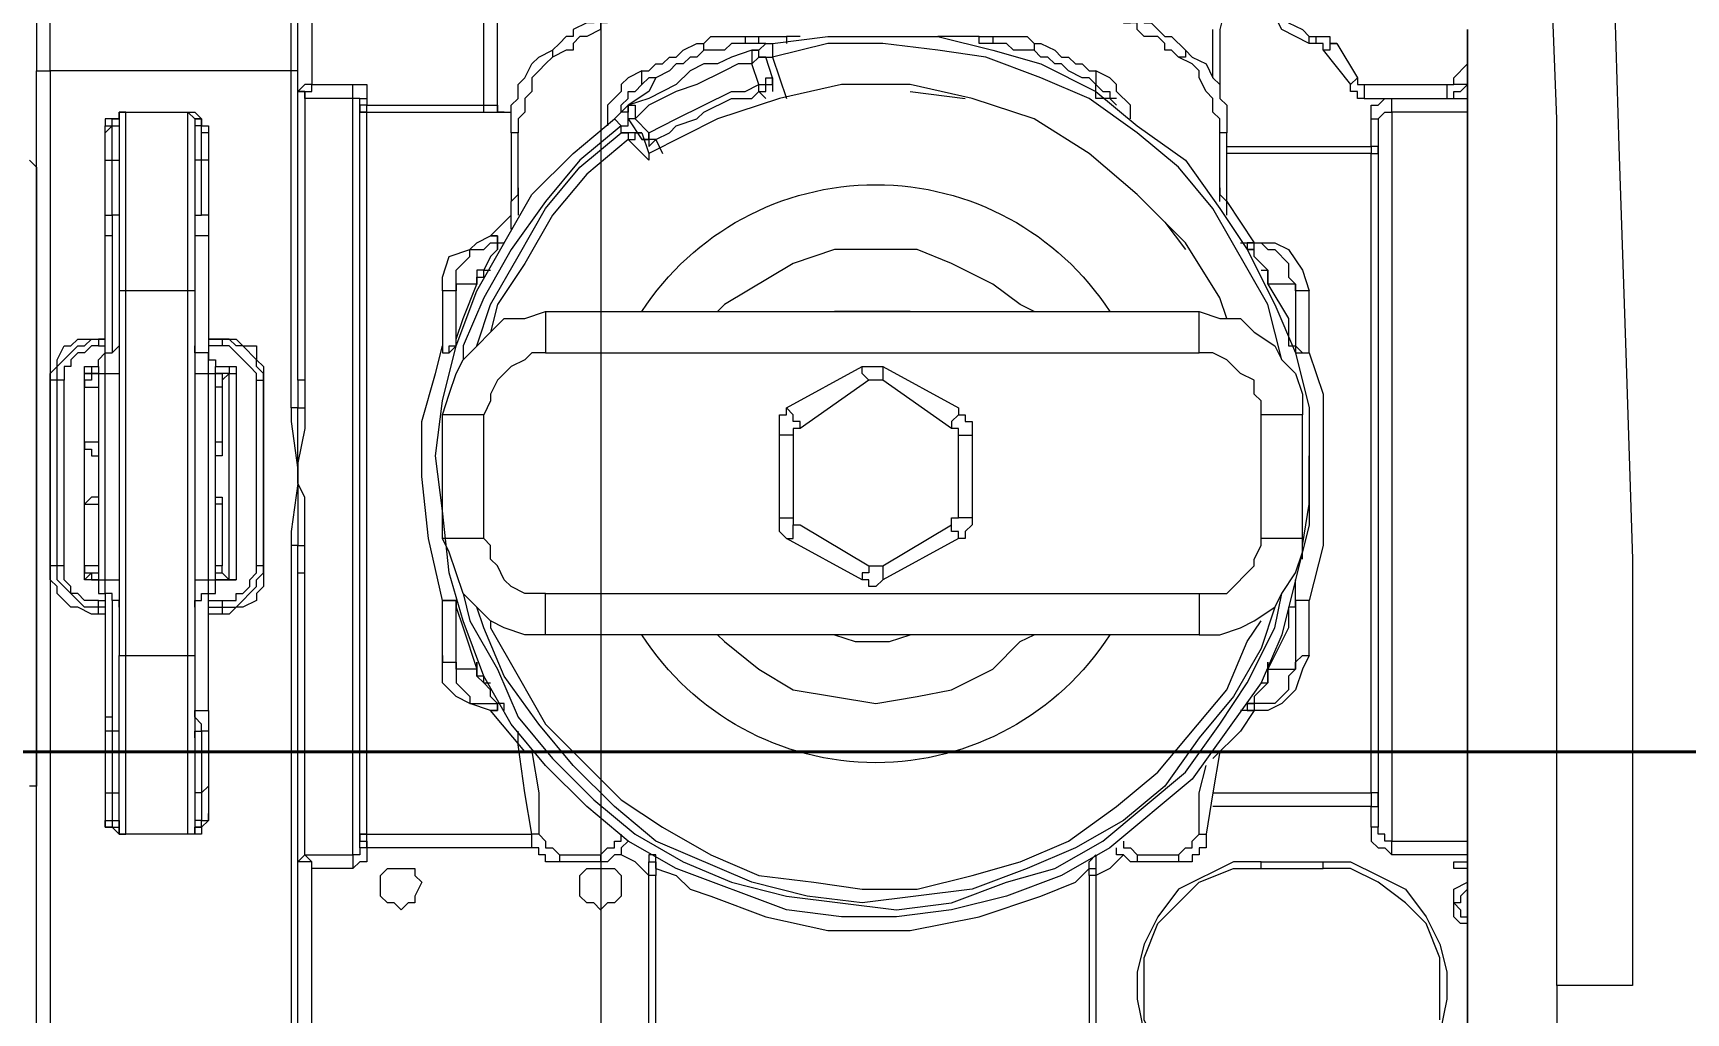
# Model space of a CAD drawing. Header units: millimetres. Extents: x -774950 to -670403, y -1165325 to -1109738.
# Drawn here: x -689636.3 to -689554.2, y -1158217.3 to -1158168.6 of the extents above; entities that cross this region are included whole.
import ezdxf

# ---------------------------------------------------------------- set-up
doc = ezdxf.new("R2010")
doc.units = ezdxf.units.MM
doc.header["$LTSCALE"] = 3000
doc.header["$MEASUREMENT"] = 0
doc.header["$PDMODE"] = 35
doc.header["$PDSIZE"] = -100
doc.layers.get('0').update_dxf_attribs({"linetype": 'CONTINUOUS'})
doc.layers.get('DEFPOINTS').update_dxf_attribs({"linetype": 'CONTINUOUS'})
for name, color, linetype, lineweight in [('01 - KITCHEN EQUIPMENTS', 255, 'CONTINUOUS', 0), ('A-WALL', 26, 'CONTINUOUS', 25), ('KIT.EQUIP', 7, 'CONTINUOUS', 0)]:
    doc.layers.add(name, color=color, linetype=linetype, lineweight=lineweight)
doc.layers.add('TOA-WALL-DADO TILE', color=136, linetype='CONTINUOUS')
doc.styles.get("Standard").update_dxf_attribs({"font": 'simplex.shx', "width": 0.75})
doc.dimstyles.new('DIM @ 150', dxfattribs={"dimtxt": 250, "dimasz": 100, "dimexe": 1, "dimexo": 0, "dimgap": 0.5, "dimtad": 0, "dimdec": 0, "dimzin": 0, "dimdsep": 46, "dimtxsty": 'Standard', "dimblk": 'ARCHTICK', "dimcen": -2, "dimclrd": 8, "dimclre": 8, "dimclrt": 256, "dimadec": 0, "dimazin": 0, "dimtfac": 1, "dimtdec": 0, "dimtofl": 0, "dimtmove": 0, "dimatfit": 3, "dimldrblk": 'OPEN90', "dimfxl": 0, "dimtolj": 1, "dimtzin": 0, "dimlwd": -1, "dimlwe": -1, "dimarcsym": 0})

# ---------------------------------------------------------------- blocks, each defined once
blk = doc.blocks.new('vw layout final block')
at = {"layer": 'A-WALL'}
blk.add_arc((-585636.233, -796985.608), 273600, 256.4814181, 278.37287951, dxfattribs=at)
blk = doc.blocks.new('A$Ca62c1600')
at = {"layer": 'KIT.EQUIP'}
blk.add_lwpolyline([(148.166, 81.038), (148.166, 391.038, 0.414214), (123.166, 416.038), (-56.834, 416.038, 0.414214), (-81.834, 391.038), (-81.834, 81.038, 0.414214), (-56.834, 56.038), (123.166, 56.038, 0.414214)], format="xyb", close=True, dxfattribs=at)
for points in [[(80.949, 106.224), (69.336, 106.566), (59.089, 106.907), (48.843, 107.249), (27.666, 107.249), (27.666, 106.566), (27.666, 105.883), (27.666, 103.492), (-7.514, 103.492)], [(27.666, 103.492), (40.645, 103.492), (53.624, 103.492), (70.702, 103.492), (79.241, 103.15), (79.583, 103.492), (80.266, 104.175), (80.266, 104.516), (80.607, 104.858), (80.607, 105.541), (80.949, 106.224)], [(-21.177, 98.71), (-20.152, 99.052), (-19.81, 99.052), (75.143, 99.052), (-19.81, 99.052), (-20.152, 99.052), (-20.835, 99.052), (-21.177, 98.71), (-23.226, 98.368), (-25.275, 98.027), (-28.691, 95.978), (-30.399, 94.27), (-32.106, 92.22), (-33.131, 89.829), (-33.814, 87.097), (-34.156, 86.072)], [(30.74, 99.052), (30.74, 98.71), (31.082, 98.368), (31.765, 98.368), (31.423, 98.71), (31.082, 98.71), (31.082, 99.052)], [(32.448, 99.052), (32.106, 98.71), (31.765, 98.71), (31.765, 98.368), (32.106, 98.368), (32.448, 98.368), (32.789, 99.052)], [(33.473, 99.052), (33.473, 98.368), (33.814, 98.368), (33.814, 99.052)], [(34.156, 99.052), (34.156, 95.294), (34.497, 95.294), (34.839, 95.294), (34.839, 99.052)], [(71.044, 99.052), (71.044, 95.294), (71.385, 95.294), (71.727, 95.294), (71.727, 99.052)], [(72.41, 93.928), (72.41, 98.027), (72.068, 98.027), (71.727, 98.027), (71.727, 98.368), (72.068, 98.368), (72.068, 98.71), (72.41, 99.052), (72.41, 98.368), (72.752, 98.368), (73.435, 99.052)], [(72.41, 99.052), (72.41, 99.052)], [(21.518, 88.805), (21.86, 87.439), (22.543, 85.731), (24.592, 83.681), (25.958, 82.998), (29.032, 82.998), (30.74, 83.681), (32.789, 85.731), (33.473, 87.439), (33.473, 88.805), (33.473, 91.879), (33.814, 91.879), (33.814, 93.245), (33.131, 94.611), (32.448, 95.977), (31.082, 97.002), (29.715, 97.685), (28.349, 98.027), (26.983, 98.027), (25.275, 97.685), (23.909, 97.002), (22.884, 95.977), (21.518, 93.245), (21.518, 91.879)], [(33.814, 88.805), (33.814, 87.439), (32.448, 84.706), (31.082, 83.681), (29.715, 82.998), (28.349, 82.657), (26.983, 82.657), (25.275, 82.998)], [(25.958, 97.685), (29.032, 97.685), (30.74, 97.002), (31.765, 95.977), (32.789, 94.611), (33.473, 93.245), (33.473, 91.879)], [(71.727, 93.928), (71.727, 93.587), (72.068, 93.587), (72.068, 93.245), (72.41, 93.245), (72.752, 93.587), (72.41, 93.587), (72.41, 93.928), (72.068, 93.928), (71.727, 93.928), (71.727, 98.027)], [(72.41, 98.027), (72.41, 98.368), (72.752, 98.368)], [(82.315, 97.002), (82.315, 94.27), (82.315, 92.903), (81.974, 91.537), (81.291, 90.171), (79.241, 88.122), (77.875, 87.439), (75.143, 86.755), (71.727, 86.755)], [(35.522, 94.27), (35.18, 94.27), (34.839, 94.27), (34.497, 94.611), (34.497, 94.953), (34.156, 95.294)], [(70.702, 94.611), (71.044, 94.953), (71.044, 95.294), (70.702, 95.294), (70.019, 95.294), (34.839, 95.294), (34.839, 94.953), (35.18, 94.953), (35.18, 94.611), (35.522, 94.611)], [(70.702, 94.27), (71.044, 94.27), (71.385, 94.27), (71.385, 94.611), (71.727, 94.953), (71.727, 95.294)], [(69.336, 87.097), (69.336, 94.27), (70.702, 94.27), (70.702, 94.611), (36.547, 94.611), (35.863, 94.611), (35.522, 94.611), (35.522, 94.27), (36.547, 94.27), (36.547, 86.414)], [(37.23, 86.414), (37.23, 94.27), (36.888, 94.27), (36.547, 94.27), (36.547, 94.611), (36.888, 94.611), (37.23, 94.611), (37.23, 94.27), (37.571, 94.27), (38.254, 94.27), (68.994, 94.27), (68.994, 87.097)], [(74.459, 92.562), (72.752, 93.587)], [(74.118, 91.879), (74.459, 91.879), (74.459, 91.537), (74.801, 91.537), (74.801, 91.879), (74.801, 92.22), (74.459, 92.22), (74.459, 92.562), (74.459, 92.22), (74.118, 92.22), (74.118, 91.879), (72.41, 93.245)], [(69.678, 58.748), (70.019, 59.431), (70.361, 59.772), (70.702, 60.797), (71.044, 61.139), (71.727, 62.505), (71.727, 63.53), (72.068, 63.871), (72.41, 63.871), (72.41, 64.213), (72.752, 64.213), (72.752, 64.554), (73.776, 64.213), (73.776, 63.871), (74.118, 63.871), (74.118, 63.53), (74.118, 63.871), (74.459, 64.213), (74.459, 64.554), (74.801, 67.287), (74.801, 70.019), (74.801, 72.752), (74.118, 75.484), (73.435, 77.875), (72.068, 80.607), (70.361, 82.657), (68.653, 85.048), (66.262, 86.755), (64.213, 88.122), (61.48, 89.488), (59.089, 90.513), (56.357, 91.196), (50.55, 91.196), (45.085, 89.829), (42.695, 88.805), (37.913, 85.389), (34.497, 81.291), (33.131, 78.9), (32.106, 76.167), (31.423, 73.435), (31.082, 70.702), (31.082, 67.97), (31.423, 65.237), (33.473, 59.772), (34.839, 57.382), (36.547, 55.332), (38.596, 53.283), (40.645, 51.575), (43.036, 50.209), (45.769, 49.184), (48.159, 48.501), (51.234, 48.16), (53.966, 47.818), (56.698, 48.16), (59.431, 48.843), (62.163, 49.867), (66.945, 52.6), (68.994, 54.649), (70.702, 56.698)], [(33.473, 88.805), (33.814, 88.805), (33.814, 91.879)], [(44.061, 91.196), (43.378, 90.854), (42.353, 90.513), (41.67, 89.829), (41.328, 89.146), (41.328, 88.463)], [(64.554, 87.78), (64.554, 88.122), (64.554, 88.463), (64.554, 88.805), (64.213, 89.146), (64.213, 89.488), (63.53, 90.171), (62.846, 90.171), (62.505, 90.513), (59.431, 90.513), (59.089, 90.513), (59.089, 90.854), (59.089, 91.196), (57.04, 91.879), (53.966, 91.879), (49.526, 91.879), (46.793, 91.196), (46.793, 90.854), (46.793, 90.513), (46.452, 90.513), (46.793, 90.513), (47.818, 90.513)], [(48.843, 90.854), (49.526, 90.854), (51.575, 91.196), (53.966, 91.196)], [(65.92, 87.097), (66.604, 87.097), (64.554, 88.463), (64.554, 88.122), (64.554, 88.463), (64.554, 88.805), (64.554, 89.488), (64.213, 90.171), (63.188, 90.854), (62.163, 91.196)], [(74.459, 91.537), (74.459, 91.196), (74.801, 91.196), (74.801, 91.537)], [(74.459, 91.196), (74.801, 90.513), (75.143, 89.829), (76.509, 89.146), (77.875, 89.829), (78.558, 91.196), (78.217, 91.196), (77.875, 91.196), (77.875, 90.854), (77.533, 90.171), (77.192, 89.83), (75.826, 89.83), (75.484, 90.171), (75.143, 90.854), (74.801, 91.196)], [(46.452, 90.513), (46.452, 90.171), (45.427, 90.171), (43.378, 89.146), (43.719, 89.146), (43.378, 89.146), (43.036, 89.146), (42.695, 89.146), (43.378, 89.146), (43.378, 90.171), (43.378, 90.513), (43.036, 90.171), (42.695, 90.171), (42.353, 90.171), (41.67, 89.488), (41.67, 88.463), (41.328, 88.463), (41.328, 88.122), (41.328, 88.463), (40.304, 87.78), (38.937, 86.414)], [(45.085, 85.731), (45.085, 86.755), (45.427, 87.78), (45.769, 88.463), (46.452, 89.488), (47.135, 89.83), (48.16, 90.513), (49.184, 90.854), (49.867, 90.854), (56.015, 90.854), (56.015, 90.513), (56.015, 88.805), (56.698, 88.805), (57.04, 88.463), (57.723, 88.463), (58.065, 87.78), (58.748, 87.097), (59.089, 86.414), (59.089, 85.731)], [(49.867, 90.854), (49.867, 90.513), (49.867, 88.805), (56.015, 88.805)], [(59.089, 53.283), (59.089, 85.731), (60.797, 85.731), (61.139, 85.731), (60.797, 86.756), (60.797, 87.78), (60.114, 88.463), (59.431, 89.488), (58.748, 89.83), (58.065, 90.513), (57.04, 90.854), (56.015, 90.854)], [(47.135, 49.184), (45.769, 49.526), (43.378, 50.892), (40.987, 51.917), (38.937, 53.624), (36.888, 55.674), (35.18, 57.723), (33.814, 60.114), (32.789, 62.505), (32.106, 65.237), (31.423, 70.702), (31.765, 73.435), (32.789, 76.167), (33.473, 78.558), (34.839, 80.949), (38.254, 85.048), (40.645, 86.755), (42.695, 88.122), (45.427, 89.488), (47.135, 89.829)], [(46.452, 89.488), (44.402, 88.805), (42.011, 87.439), (39.962, 85.731), (37.571, 84.023), (35.863, 81.974), (34.497, 79.583), (33.473, 77.192), (32.448, 74.459), (31.765, 68.994), (32.106, 66.262), (32.789, 63.53), (34.839, 58.748), (36.547, 56.698), (38.596, 54.649), (40.645, 52.941), (43.036, 51.234), (45.427, 50.209), (46.452, 49.867)], [(58.748, 89.829), (61.48, 89.146), (66.262, 86.414), (68.311, 84.706), (70.019, 82.657), (71.727, 80.266), (72.752, 77.875), (73.776, 75.143), (74.118, 72.752), (74.459, 70.019), (74.459, 67.287), (73.776, 64.554)], [(45.769, 50.55), (45.427, 50.55), (43.036, 51.917), (40.645, 53.283), (36.888, 57.04), (35.522, 59.089), (34.156, 61.48), (33.131, 63.871), (32.789, 66.604), (32.448, 68.995), (32.448, 71.727), (33.131, 74.459), (33.814, 76.85), (34.839, 79.241), (36.547, 81.632), (38.254, 83.681), (42.353, 87.097), (44.744, 88.122), (45.769, 88.805)], [(42.695, 88.805), (42.695, 89.146), (42.012, 88.463), (41.67, 88.463), (41.67, 88.122), (41.328, 88.122), (41.328, 87.78)], [(47.135, 85.731), (47.135, 86.414), (47.135, 87.097), (48.501, 88.463), (48.843, 88.463), (49.526, 88.805), (49.867, 88.805)], [(62.505, 89.146), (62.505, 89.146)], [(62.505, 89.146), (62.505, 89.146)], [(62.505, 89.146), (62.505, 89.146)], [(63.188, 88.805), (63.188, 89.146), (63.53, 88.805), (63.871, 88.463), (64.213, 88.463), (64.213, 88.122)], [(41.67, 88.122), (41.67, 88.463), (41.67, 88.122), (41.328, 88.122)], [(41.328, 88.463), (41.328, 88.463)], [(41.328, 88.122), (41.328, 88.122)], [(41.67, 88.463), (41.67, 88.463)], [(64.554, 88.122), (64.213, 88.122), (64.213, 88.463), (64.554, 88.463)], [(64.554, 88.463), (64.554, 88.463)], [(64.554, 88.463), (64.554, 88.463)], [(64.554, 88.122), (64.554, 88.122)], [(64.554, 88.122), (64.554, 88.122)], [(60.797, 87.097), (61.822, 86.755), (64.554, 85.048), (66.945, 82.657), (68.995, 80.266), (70.702, 77.533), (71.727, 74.459), (72.41, 71.385), (72.41, 67.97), (71.727, 64.896), (70.702, 61.822), (68.995, 58.406), (68.653, 58.406)], [(66.604, 86.755), (67.287, 86.755), (66.945, 86.755), (66.604, 87.097), (70.019, 87.097), (70.019, 86.755)], [(76.85, 77.533), (76.85, 78.558), (76.509, 79.241), (76.509, 80.266), (76.167, 80.949), (75.826, 81.632), (75.484, 81.974), (75.484, 82.315), (75.826, 82.315), (76.167, 82.315), (75.826, 82.657), (75.484, 82.998), (75.484, 83.34), (74.801, 84.023), (74.801, 84.365), (74.118, 85.048), (73.776, 85.389), (73.435, 86.072), (72.752, 86.414), (72.41, 86.755), (71.727, 86.755), (71.385, 87.097), (70.019, 87.097)], [(39.279, 86.755), (37.23, 86.414), (35.18, 86.072)], [(67.287, 86.755), (70.019, 86.755), (70.702, 86.755), (71.044, 86.414), (71.727, 86.414), (72.069, 86.072), (72.752, 85.731), (73.093, 85.731), (73.435, 85.389), (73.776, 84.706)], [(72.752, 86.414), (75.143, 86.414)], [(35.18, 85.731), (35.18, 86.072), (34.839, 86.072), (34.497, 86.072), (34.497, 85.731), (34.156, 85.731), (34.156, 85.389), (33.814, 85.389), (33.814, 84.706)], [(34.156, 82.657), (34.156, 84.706), (34.497, 85.048), (34.497, 85.389), (34.839, 85.389), (35.18, 85.731), (37.23, 85.731), (38.596, 86.072)], [(45.086, 53.283), (46.452, 53.283), (47.135, 53.283), (47.135, 85.731), (45.086, 85.731), (45.086, 53.283), (45.086, 52.258), (45.427, 51.234), (45.769, 50.55), (47.135, 49.184), (49.184, 48.501), (49.867, 48.16)], [(47.135, 53.283), (47.135, 52.258), (47.476, 51.575), (47.818, 51.234), (48.501, 50.892), (48.843, 50.55), (49.526, 50.55), (49.867, 50.209), (56.015, 50.209), (56.015, 49.867), (56.015, 49.526), (56.015, 48.16), (57.04, 48.501), (58.065, 48.843), (58.748, 49.184), (60.797, 51.234), (60.797, 52.258), (61.139, 53.283), (61.139, 85.731)], [(34.156, 84.706), (33.814, 84.706), (33.814, 82.657)], [(66.604, 82.998), (65.579, 84.023), (64.213, 85.048)], [(74.118, 85.048), (73.776, 85.048), (73.776, 84.706), (74.118, 84.365), (74.118, 84.023), (74.459, 84.023), (74.801, 83.681), (74.801, 82.998), (75.142, 82.657), (75.484, 82.657), (75.484, 81.974)], [(34.156, 81.974), (33.473, 81.291), (33.131, 80.607), (22.201, 80.607), (21.518, 81.291), (21.177, 81.974), (20.835, 82.315)], [(34.839, 81.974), (34.497, 81.974), (34.497, 82.315), (34.156, 82.657), (33.814, 82.657), (33.814, 82.315), (34.156, 81.974), (34.156, 81.632), (34.497, 81.632)], [(70.702, 82.315), (71.385, 82.315), (72.068, 81.632), (72.41, 81.632), (72.752, 81.291), (73.093, 80.607), (72.752, 80.607), (72.41, 80.607), (72.068, 80.949), (72.068, 81.291), (71.727, 81.291), (71.385, 81.632)], [(71.385, 81.632), (71.385, 81.632)], [(71.727, 81.632), (71.727, 80.607), (72.068, 80.607), (72.41, 80.607), (72.752, 80.266), (72.752, 79.924), (73.093, 79.241), (73.435, 78.9), (73.435, 78.558), (73.776, 78.217), (73.776, 77.875), (74.118, 77.533)], [(33.131, 80.266), (33.473, 80.266), (33.473, 80.607), (33.131, 80.607), (33.131, 80.266), (22.201, 80.266)], [(33.473, 58.748), (33.131, 59.772), (32.448, 60.456), (32.106, 61.48), (31.082, 64.213), (30.399, 67.287), (30.399, 71.385), (31.082, 74.801), (32.106, 77.875), (32.789, 79.583), (33.473, 80.266), (33.814, 80.266), (34.156, 80.607), (33.473, 80.607)], [(74.459, 77.533), (74.459, 77.875), (74.118, 78.558), (73.776, 78.9), (73.776, 79.241), (73.435, 79.583), (73.435, 79.924), (73.093, 80.266), (73.093, 80.607)], [(45.086, 61.822), (44.744, 62.163), (43.378, 63.871), (42.353, 65.579), (41.67, 69.678), (42.012, 71.727), (42.353, 73.435), (43.378, 75.484), (44.744, 76.85), (45.086, 77.533)], [(61.139, 77.533), (61.48, 76.85), (62.505, 75.484), (63.53, 73.435), (64.213, 71.727), (64.213, 67.628), (63.53, 65.579), (61.48, 62.163), (61.139, 61.822)], [(74.801, 75.484), (74.801, 75.826), (74.801, 76.167), (74.801, 77.192), (74.459, 77.533), (74.118, 77.533), (74.118, 77.192), (74.118, 76.85), (74.118, 76.509), (74.459, 76.167), (74.459, 75.484), (74.459, 74.801), (74.801, 74.801), (74.801, 73.435), (74.801, 73.093), (74.801, 72.752)], [(74.801, 74.801), (74.801, 75.484), (74.459, 75.484)], [(50.892, 74.459), (50.55, 74.459), (50.209, 74.118), (49.867, 74.118), (49.867, 73.776), (50.209, 73.776), (50.209, 73.435), (50.55, 73.435), (50.892, 73.435), (50.892, 73.776)], [(58.406, 70.019), (56.357, 73.776), (56.015, 73.776), (56.015, 74.118), (55.674, 74.118), (55.674, 74.459), (54.991, 74.459)], [(72.068, 71.385), (71.727, 74.118)], [(49.867, 73.776), (47.818, 70.019)], [(48.501, 69.336), (48.16, 69.336), (48.16, 68.994), (47.818, 68.994), (49.867, 65.237), (49.867, 65.579), (50.209, 65.579), (50.55, 65.579), (50.55, 65.92), (48.501, 69.336), (48.501, 70.019), (50.55, 73.435)], [(54.991, 73.776), (55.332, 73.776), (55.332, 73.435)], [(56.357, 73.776), (56.015, 73.776), (55.674, 73.435), (55.332, 73.435), (57.723, 70.019)], [(74.801, 73.435), (74.801, 73.435)], [(45.086, 67.628), (44.744, 68.653), (44.744, 70.361), (45.086, 71.385)], [(61.139, 71.385), (61.139, 70.361), (61.139, 68.653), (61.139, 67.628)], [(48.501, 70.019), (47.818, 70.019), (47.476, 69.678), (47.476, 69.336), (47.818, 69.336), (47.818, 68.994)], [(57.723, 69.336), (55.332, 65.92), (55.674, 65.92), (55.674, 65.579), (56.015, 65.579), (56.357, 65.237), (58.406, 68.994)], [(49.867, 65.237), (50.209, 64.896), (50.892, 64.896), (50.892, 65.237), (50.892, 65.579), (50.55, 65.579), (50.55, 65.92)], [(55.332, 65.92), (55.332, 65.579), (54.991, 65.579), (54.991, 65.237), (54.991, 64.896), (55.332, 64.896), (56.015, 64.896), (56.015, 65.237), (56.357, 65.237)], [(74.801, 65.92), (74.801, 65.579), (74.801, 65.237), (74.459, 65.237)], [(54.991, 65.579), (50.892, 65.579)], [(50.892, 64.896), (54.991, 64.896)], [(74.118, 63.53), (73.776, 63.53), (73.435, 63.53), (73.776, 63.871), (73.776, 64.213), (73.776, 64.554), (71.727, 65.237)], [(74.459, 63.871), (74.801, 63.871), (74.801, 65.237)], [(71.727, 64.213), (72.068, 63.871), (72.068, 64.213), (72.41, 64.213), (72.41, 64.554), (72.752, 64.554), (72.068, 64.554)], [(74.459, 64.213), (74.459, 63.871), (74.459, 63.188), (74.459, 62.846), (74.459, 62.505), (74.118, 62.163), (74.118, 61.139), (73.776, 60.797), (73.776, 60.456), (73.435, 60.114), (73.435, 59.772), (73.093, 59.431), (72.752, 58.748), (72.752, 58.406), (72.41, 58.065)], [(74.459, 64.554), (74.118, 64.554), (73.776, 64.554)], [(74.118, 63.53), (73.776, 62.505), (73.435, 61.822), (73.435, 61.139), (73.093, 60.456), (72.41, 59.772), (72.068, 59.089), (71.727, 58.406), (71.385, 57.382), (71.385, 57.723), (71.044, 57.723), (70.702, 57.723), (70.019, 58.406), (70.361, 59.089), (70.702, 59.772), (72.068, 62.505), (72.068, 63.188), (72.41, 63.871), (73.435, 63.53), (73.435, 62.846), (73.093, 62.163), (72.41, 60.797), (72.068, 59.772), (71.385, 58.406), (70.702, 57.723), (70.702, 57.382), (69.678, 58.065), (69.678, 58.406), (69.336, 58.406), (69.678, 58.748), (68.994, 59.089)], [(74.118, 61.139), (74.459, 61.139), (74.801, 61.48), (74.801, 63.188), (74.459, 63.188)], [(74.801, 63.188), (74.801, 63.871)], [(73.093, 58.065), (73.093, 58.406), (73.435, 58.748), (73.435, 59.089), (73.776, 59.431), (73.776, 59.772), (74.118, 60.114), (74.459, 60.797), (74.459, 61.139)], [(21.518, 58.406), (21.86, 58.406), (21.86, 58.748), (21.518, 58.748), (21.518, 58.406), (21.177, 58.406), (21.177, 58.748), (21.518, 58.748), (21.86, 58.748), (33.131, 58.748), (33.131, 58.406), (33.473, 58.406), (33.814, 58.406), (33.814, 58.748), (33.473, 58.748), (33.131, 58.748)], [(21.177, 57.04), (21.518, 57.723), (21.86, 58.065), (21.86, 58.406), (33.131, 58.406), (33.473, 58.065), (33.814, 57.723), (34.156, 57.04)], [(33.473, 58.748), (34.156, 58.748), (34.156, 58.406), (33.814, 58.406)], [(68.653, 58.406), (69.678, 57.382), (69.678, 57.723), (70.019, 57.723), (70.019, 58.065), (70.019, 57.382), (70.019, 57.04), (70.019, 57.382), (69.678, 57.382), (67.97, 55.332), (65.92, 53.624), (63.53, 52.258), (61.48, 50.892), (60.114, 50.55)], [(70.019, 58.065), (68.994, 58.406)], [(69.678, 58.748), (69.678, 58.406), (70.019, 58.406), (69.678, 58.406), (69.678, 58.065)], [(72.752, 58.748), (72.068, 58.406), (71.385, 57.382), (71.044, 57.04)], [(70.702, 56.698), (71.044, 57.04), (71.385, 57.04), (71.727, 57.382), (72.068, 57.382), (72.068, 57.723), (72.41, 58.065), (72.752, 58.065), (73.093, 58.065), (72.752, 57.382), (72.41, 57.04), (72.068, 57.04), (71.385, 56.357), (70.361, 56.357)], [(34.839, 57.382), (34.497, 57.04), (34.156, 57.04), (34.156, 56.698), (33.814, 56.357), (33.814, 56.015)], [(35.18, 52.941), (34.839, 53.283), (34.497, 53.283), (34.497, 53.624), (34.156, 53.966), (34.156, 56.015), (34.497, 56.357), (34.497, 56.698), (34.839, 56.698), (34.839, 57.04), (35.18, 57.04)], [(59.431, 49.867), (61.48, 50.55), (63.871, 51.917), (66.262, 53.283), (68.311, 54.991), (70.019, 57.04), (70.361, 57.04), (68.653, 54.991), (66.604, 53.283), (64.213, 51.575), (61.822, 50.209), (59.431, 49.184), (58.748, 49.184)], [(34.156, 56.015), (33.814, 56.015), (33.814, 53.966)], [(76.167, 56.357), (75.484, 55.674), (75.484, 55.332), (75.143, 54.649), (74.801, 54.649), (74.801, 54.308), (74.459, 53.966), (74.118, 53.624), (73.776, 53.624), (73.435, 53.283), (73.093, 52.941), (72.752, 52.6), (72.068, 52.6), (71.727, 52.258), (71.044, 52.258), (70.702, 51.917), (70.019, 51.917)], [(76.167, 56.357), (75.826, 56.357), (75.484, 56.357), (75.484, 56.015), (75.143, 56.015), (74.801, 55.332), (74.801, 54.991), (74.459, 54.649), (74.118, 54.649), (74.118, 54.308), (73.776, 53.624)], [(34.156, 53.966), (33.814, 53.966), (33.814, 53.624), (33.814, 53.283), (34.156, 53.283), (34.156, 52.941), (34.497, 52.941), (34.497, 52.6), (35.18, 52.6)], [(70.019, 51.575), (70.702, 51.575), (71.385, 51.575), (71.727, 51.917), (72.41, 51.917), (72.752, 52.258), (73.435, 52.6), (73.776, 52.941), (74.118, 53.624)], [(34.497, 52.6), (34.497, 44.402), (35.18, 44.402), (35.18, 52.6), (37.23, 52.258), (39.621, 51.917), (40.304, 51.917)], [(39.279, 52.6), (37.23, 52.941), (35.18, 52.941), (35.18, 52.6)], [(61.139, 53.283), (59.772, 53.283), (59.431, 53.283), (59.089, 53.283), (59.089, 52.6), (58.748, 52.258), (58.406, 51.575), (57.723, 50.892), (57.04, 50.55), (56.699, 50.55), (56.015, 50.209)], [(39.279, 52.258), (41.328, 50.55), (41.328, 50.892), (41.67, 50.892), (41.328, 50.892), (41.328, 50.55), (41.67, 49.526), (42.012, 48.843), (42.695, 48.16), (44.061, 48.16), (43.719, 48.16), (43.719, 48.843), (43.378, 48.843), (46.452, 48.843)], [(67.287, 51.917), (70.019, 51.917), (70.019, 51.575), (66.604, 51.575), (66.945, 51.917), (67.287, 51.917), (65.92, 51.917)], [(34.839, 44.061), (35.18, 44.061), (35.18, 44.402), (69.678, 44.402), (70.361, 44.402), (71.044, 44.402), (71.044, 50.209), (71.044, 50.55), (71.044, 50.892), (71.044, 51.234), (71.044, 50.892), (71.385, 50.892), (81.632, 50.892), (81.632, 50.55), (81.632, 50.209), (82.657, 50.209), (83.682, 49.867), (84.706, 49.526), (85.389, 48.501), (86.072, 47.818), (86.756, 46.793), (87.097, 45.769), (87.097, 44.744)], [(41.328, 51.234), (41.67, 51.234), (41.67, 50.892), (41.328, 50.892)], [(41.328, 50.892), (41.328, 50.892)], [(41.67, 50.892), (41.67, 50.892)], [(41.67, 50.892), (41.67, 50.892)], [(41.67, 50.892), (41.67, 50.892)], [(41.67, 50.892), (41.67, 50.892)], [(44.061, 48.16), (44.402, 48.16), (44.744, 48.16), (46.793, 48.16), (46.793, 48.501), (46.793, 48.843), (46.452, 48.843), (46.793, 48.843), (46.452, 48.843), (45.427, 49.184), (43.378, 49.867), (43.719, 49.867), (43.378, 49.867), (43.036, 49.867), (42.695, 50.209), (43.036, 50.209), (43.036, 49.867), (43.378, 49.867), (43.378, 49.526), (43.378, 48.843), (42.695, 48.843), (42.012, 49.526), (41.67, 49.526), (41.67, 50.209), (41.67, 50.55), (41.67, 50.892), (42.012, 50.55), (42.353, 50.55), (42.695, 50.209), (42.695, 50.55)], [(46.793, 48.843), (46.793, 48.16), (49.867, 47.476), (52.941, 47.135), (55.674, 47.135), (58.065, 47.818), (59.431, 48.16), (59.089, 48.16), (59.089, 48.501), (59.431, 48.843), (62.505, 48.843), (62.163, 48.843), (62.163, 48.16), (60.114, 48.16), (59.772, 48.16), (59.431, 48.16), (59.089, 48.16), (59.089, 48.501), (59.431, 48.501), (59.431, 48.843), (59.772, 48.843), (60.797, 49.184), (62.505, 49.867), (62.846, 49.867), (62.846, 50.209), (63.188, 50.209), (63.188, 49.867), (62.505, 49.867), (62.505, 48.843), (62.846, 48.843), (63.188, 48.843), (63.871, 49.526), (64.213, 49.526), (64.213, 50.209), (64.554, 50.55), (64.554, 50.892)], [(62.163, 48.16), (62.846, 48.16), (63.871, 48.501), (64.213, 49.526), (64.554, 49.867), (64.896, 50.55), (64.896, 50.892), (64.554, 50.892), (64.896, 50.892), (64.896, 50.55), (65.579, 51.234), (65.92, 51.575)], [(64.213, 50.892), (63.871, 50.55), (63.188, 50.209), (63.188, 50.55)], [(64.554, 50.892), (64.213, 50.892), (64.554, 50.892), (64.554, 51.234)], [(64.213, 50.892), (64.213, 50.892)], [(64.554, 50.892), (64.554, 50.892)], [(64.554, 50.892), (64.554, 50.892)], [(64.554, 50.892), (64.554, 50.892)], [(64.554, 50.892), (64.554, 50.892)], [(64.554, 50.892), (64.554, 50.892)], [(64.554, 50.892), (64.554, 50.892)], [(65.237, 51.575), (66.604, 51.575)], [(71.044, 50.209), (71.385, 50.209), (71.385, 50.55), (71.385, 50.892), (71.044, 50.892), (71.044, 51.234), (71.044, 51.575)], [(34.497, 44.402), (34.497, 44.061), (70.361, 44.061), (71.385, 44.061), (71.727, 44.061), (71.727, 44.402), (71.385, 44.402), (71.385, 44.061), (71.044, 44.061), (71.044, 44.402), (71.385, 44.402), (71.385, 50.209), (81.632, 50.209)], [(49.867, 50.209), (49.867, 49.867), (49.867, 49.526), (49.867, 48.16), (56.015, 48.16)], [(62.505, 49.867), (62.505, 49.867)], [(62.505, 49.867), (62.505, 49.867)], [(62.505, 49.867), (62.505, 49.867)], [(35.18, 44.402), (35.18, 44.061), (34.839, 44.061), (34.839, 44.402), (34.497, 44.402), (34.156, 44.402), (33.814, 44.402), (33.814, 44.061), (33.473, 43.719)], [(34.497, 44.402), (34.497, 44.402)], [(71.044, 44.402), (71.044, 44.061), (71.385, 44.061)], [(73.093, 40.987), (75.484, 40.987), (75.826, 40.987), (75.826, 41.328), (75.826, 41.67), (72.41, 41.67), (72.41, 41.328), (72.068, 40.987), (72.068, 41.328), (71.727, 41.328), (72.068, 41.328), (72.068, 41.67), (72.41, 41.67), (72.41, 43.719), (72.41, 44.061), (72.41, 44.402), (71.727, 44.402)], [(56.357, 40.645), (73.093, 40.645), (73.093, 28.691), (-17.761, 28.691), (-17.761, 40.645), (-2.391, 40.645), (-2.391, 40.987), (0, 40.987), (2.391, 40.987), (0, 41.328), (-2.391, 41.328), (2.391, 41.328), (6.831, 41.328), (19.81, 41.328), (20.835, 41.328), (21.177, 41.328), (21.177, 41.67), (21.518, 41.67), (21.518, 43.719), (21.177, 43.719), (-16.053, 43.719), (-16.736, 43.719)], [(34.497, 44.061), (34.156, 44.061), (34.156, 43.719), (33.473, 43.719), (33.473, 41.67), (33.814, 41.67), (34.156, 41.328), (33.814, 40.987), (34.156, 41.328), (43.378, 41.328), (45.769, 41.328), (48.16, 41.328)], [(34.156, 41.328), (34.156, 43.719), (34.497, 43.719), (35.18, 43.719), (71.727, 43.719), (71.727, 41.328), (72.068, 41.328), (72.068, 40.987)], [(71.727, 44.061), (71.727, 43.719), (72.068, 43.719), (72.41, 43.719)], [(2.391, 40.645), (7.173, 40.645), (7.173, 40.987), (48.16, 40.987), (48.16, 41.328), (48.501, 41.328), (49.526, 41.328), (51.917, 41.328), (52.6, 40.987), (52.941, 40.987), (51.917, 40.987), (50.209, 40.987), (49.526, 40.987), (49.526, 41.328)], [(21.518, 40.987), (21.177, 40.987), (21.177, 41.328), (21.177, 40.987), (21.518, 40.987), (21.518, 41.328), (21.518, 41.67), (33.473, 41.67), (33.814, 41.67), (33.814, 41.328), (33.814, 40.987)], [(71.727, 41.328), (70.702, 41.328), (57.723, 41.328), (57.723, 40.987), (56.698, 40.987), (56.357, 40.987), (56.357, 40.645), (55.674, 40.645), (53.283, 40.987), (52.941, 40.987), (52.6, 40.987), (50.209, 40.645), (49.526, 40.645)], [(57.723, 41.328), (56.698, 41.328), (56.357, 41.328), (55.332, 41.328), (53.624, 40.987), (52.941, 40.987), (53.283, 40.987), (56.357, 40.987), (56.357, 41.328)], [(48.16, 40.987), (48.501, 40.987), (49.526, 40.987), (49.526, 40.645), (7.173, 40.645)], [(57.723, 40.987), (73.093, 40.987), (73.093, 40.645), (73.435, 40.645), (74.118, 40.645), (76.167, 40.645), (76.167, 28.691), (76.167, 28.349), (75.826, 28.349), (75.826, 28.008), (75.484, 28.008), (74.118, 28.008), (73.435, 28.008), (73.093, 28.008), (73.093, 28.349), (73.093, 28.691), (75.826, 28.691), (76.167, 28.691)], [(48.501, 39.279), (57.723, 39.279), (48.501, 39.279), (47.818, 39.279), (47.476, 39.279), (47.135, 38.937), (46.793, 38.937), (46.452, 38.254), (46.452, 37.913), (46.11, 37.571), (46.11, 37.23)], [(46.793, 36.547), (46.793, 37.23), (46.452, 37.23), (46.452, 37.913), (47.476, 38.937), (47.818, 38.937), (48.16, 39.279), (48.501, 39.279), (48.501, 38.937), (57.723, 38.937), (57.723, 39.279)], [(46.793, 37.23), (46.793, 37.571), (46.793, 37.913), (47.135, 37.913), (47.135, 38.254), (47.476, 38.596), (47.818, 38.596), (48.16, 38.938), (48.501, 38.938)], [(48.501, 39.279), (48.501, 39.279)], [(57.723, 39.279), (57.723, 39.279)], [(57.723, 38.937), (58.065, 38.937), (58.406, 38.596), (59.431, 37.571), (59.431, 37.23)], [(46.452, 35.863), (46.793, 35.863), (46.793, 36.205), (47.135, 36.205), (47.135, 36.547), (47.818, 36.547), (58.065, 36.547), (58.065, 36.888), (58.406, 36.888), (58.406, 37.571), (58.406, 37.913), (58.065, 37.913)], [(47.818, 37.913), (47.818, 37.571)], [(47.818, 37.571), (47.818, 37.913)], [(58.065, 37.913), (47.818, 37.913)], [(47.818, 37.571), (58.065, 37.571), (58.065, 37.913)], [(41.328, 36.547), (45.086, 36.547), (46.11, 36.547), (47.135, 36.547), (47.135, 36.888), (47.476, 36.888), (47.818, 36.888), (48.16, 36.888), (48.16, 37.23), (48.501, 37.23), (48.501, 36.888)], [(46.452, 36.547), (46.452, 37.23), (46.11, 37.23), (46.11, 36.547)], [(47.818, 37.571), (47.818, 37.571)], [(47.818, 37.571), (47.818, 37.571)], [(51.917, 36.888), (51.917, 37.23), (51.575, 37.23), (48.501, 37.23)], [(51.575, 37.23), (51.575, 36.888)], [(54.649, 37.23), (54.308, 37.23), (53.966, 37.23), (53.966, 36.888)], [(58.406, 37.571), (58.065, 37.571), (58.065, 36.888), (58.065, 37.23), (57.723, 37.23), (57.382, 37.23), (54.649, 37.23), (54.649, 36.888)], [(57.382, 37.23), (57.382, 36.888)], [(58.065, 37.571), (58.065, 37.571)], [(59.772, 37.23), (59.431, 37.23), (59.431, 36.547)], [(59.772, 37.23), (59.772, 37.23)], [(37.571, 36.547), (37.23, 36.205), (36.205, 36.205), (35.863, 36.205), (35.863, 35.863), (35.522, 35.863), (35.522, 36.205), (35.18, 36.205), (35.18, 35.522), (35.18, 32.448), (35.18, 32.106), (35.522, 32.106), (35.863, 32.106), (36.205, 32.106), (44.061, 32.106), (44.061, 32.448), (62.163, 32.448), (62.163, 32.106), (44.061, 32.106)], [(68.653, 36.547), (68.653, 36.205), (68.994, 36.205), (70.361, 36.205), (70.361, 35.863), (70.019, 35.863), (62.163, 35.863), (44.061, 35.863), (42.353, 35.863), (40.645, 35.863), (35.522, 35.863), (35.18, 35.863), (35.18, 35.522), (35.863, 35.522), (44.061, 35.522), (44.061, 35.863)], [(39.962, 35.863), (40.304, 35.863), (40.304, 36.205), (40.645, 36.205), (40.987, 35.863), (41.328, 35.863), (41.328, 36.205), (41.328, 36.547), (40.645, 36.547), (40.304, 36.547), (39.962, 36.547), (39.621, 36.547), (37.571, 36.547), (37.23, 36.547), (36.205, 36.547), (35.863, 36.547), (35.522, 36.205), (35.522, 35.863), (35.18, 35.863), (35.522, 35.863), (35.522, 36.205), (35.863, 36.205), (35.863, 36.547)], [(35.522, 36.205), (35.863, 36.205), (35.863, 36.547), (36.205, 36.547)], [(40.304, 36.547), (40.304, 36.205), (37.913, 36.205), (37.571, 36.205), (37.23, 36.205), (37.23, 35.863)], [(47.818, 35.863), (47.818, 36.547), (47.818, 36.888), (58.065, 36.888)], [(58.065, 35.863), (58.065, 36.547), (58.406, 36.547), (59.089, 36.547), (59.089, 36.205), (59.089, 35.863), (59.431, 35.863)], [(64.896, 36.547), (63.871, 36.547), (62.846, 36.547), (59.089, 36.547), (58.748, 36.547), (58.748, 36.888), (58.406, 36.888)], [(62.163, 35.863), (62.163, 35.522), (62.163, 32.448), (70.361, 32.448), (70.702, 32.448), (71.044, 32.448), (71.044, 35.522), (71.044, 35.863), (70.702, 36.205), (70.702, 35.863), (70.702, 36.205)], [(70.019, 36.547), (70.019, 36.205), (70.361, 36.205), (70.702, 36.205), (70.361, 36.205), (70.361, 36.547), (70.019, 36.547), (69.678, 36.547), (68.653, 36.547), (68.311, 36.547), (67.97, 36.547), (65.92, 36.547), (65.237, 36.547), (64.896, 36.547), (64.896, 36.205), (64.896, 35.863)], [(65.92, 36.547), (65.92, 36.205), (66.262, 36.205), (66.604, 36.205), (68.653, 36.205), (68.653, 35.863)], [(65.92, 35.863), (65.92, 36.205)], [(70.702, 35.863), (70.702, 36.205), (70.361, 36.205), (70.361, 36.547)], [(40.987, 31.765), (40.987, 31.423), (40.304, 31.423), (38.254, 31.423), (37.913, 31.423), (37.571, 31.423), (36.547, 31.423), (36.205, 31.423), (35.863, 31.423), (35.522, 31.423), (35.522, 31.765), (35.522, 32.106), (35.18, 32.106), (35.18, 32.448), (40.645, 32.448), (42.353, 32.448), (44.061, 32.448), (44.061, 35.522), (62.163, 35.522), (63.871, 35.522), (65.579, 35.522), (71.044, 35.522), (70.702, 35.863), (70.361, 35.863)], [(35.18, 35.522), (35.18, 35.522)], [(70.702, 35.863), (70.702, 35.863)], [(71.044, 35.522), (71.044, 35.522)], [(36.205, 31.423), (35.863, 31.423), (35.863, 31.765), (35.522, 31.765), (35.522, 32.106), (35.18, 32.106), (35.522, 31.765), (35.522, 31.423), (35.863, 31.423)], [(37.571, 31.423), (37.23, 31.423), (37.23, 31.765), (36.888, 31.765), (35.863, 31.765), (35.863, 32.106), (35.522, 32.106)], [(39.962, 32.106), (40.304, 32.106), (40.304, 31.765), (39.962, 31.765), (39.279, 31.765), (37.23, 31.765), (37.23, 32.106)], [(46.452, 32.106), (46.793, 32.106), (46.793, 31.765), (47.135, 31.765), (47.135, 31.423), (47.818, 31.423), (58.065, 31.423), (58.065, 31.765), (58.065, 32.106)], [(54.649, 31.082), (54.649, 30.74), (54.649, 30.399), (57.382, 30.399), (58.065, 30.399), (58.406, 30.399), (58.406, 30.74), (58.406, 31.082), (58.065, 31.082), (47.818, 31.082), (47.818, 31.423), (47.818, 31.765), (47.818, 32.106)], [(58.065, 31.082), (58.065, 31.423), (58.748, 31.423), (59.089, 31.423), (59.089, 31.765), (59.431, 32.106)], [(70.019, 31.423), (70.361, 31.765), (70.702, 31.765), (70.702, 32.106), (71.044, 32.106), (71.044, 32.448), (71.044, 32.106), (70.702, 32.106), (70.361, 32.106), (65.237, 32.106), (63.53, 32.106), (62.163, 32.106)], [(65.92, 32.106), (65.92, 31.765), (67.97, 31.765), (68.311, 31.765), (68.653, 31.765), (68.653, 32.106)], [(68.653, 31.423), (68.653, 31.765), (70.019, 31.765), (70.361, 31.765), (70.361, 32.106)], [(70.702, 32.106), (70.702, 31.765)], [(35.522, 31.765), (35.522, 31.765)], [(35.863, 31.423), (35.863, 31.423)], [(46.793, 31.765), (46.11, 31.765), (45.086, 31.765), (40.987, 31.765), (40.304, 31.765), (40.304, 31.423)], [(48.501, 31.082), (48.501, 30.74), (48.501, 30.399), (48.16, 30.399), (48.16, 31.082), (47.818, 31.082), (47.476, 31.082), (47.135, 31.082), (47.135, 31.423), (43.036, 31.423), (42.012, 31.423), (40.987, 31.423)], [(46.11, 31.423), (46.11, 31.082), (46.452, 31.082), (46.452, 30.74), (46.452, 30.399), (47.818, 29.032), (48.501, 29.032), (57.723, 29.032), (58.065, 29.032), (58.406, 29.032), (59.431, 30.057), (59.431, 30.399), (59.772, 30.74), (59.772, 31.082), (59.431, 31.082), (59.431, 31.423)], [(46.452, 31.423), (46.452, 31.082), (46.793, 31.082), (46.793, 31.423)], [(58.406, 31.082), (58.748, 31.082), (59.089, 31.423), (59.772, 31.423), (60.797, 31.423), (64.896, 31.423)], [(65.92, 31.423), (65.92, 31.765), (65.237, 31.765), (64.896, 31.765), (63.871, 31.765), (62.846, 31.765), (59.089, 31.765)], [(64.896, 31.765), (64.896, 31.423), (65.92, 31.423), (66.262, 31.423), (66.604, 31.423), (68.653, 31.423), (68.994, 31.423), (70.019, 31.423), (70.361, 31.423), (70.361, 31.765), (70.702, 31.765), (70.702, 31.423), (70.361, 31.423)], [(70.702, 31.765), (70.702, 31.765)], [(46.11, 31.082), (46.11, 30.74), (46.452, 30.057), (46.452, 29.715), (47.135, 29.032), (47.476, 29.032), (47.818, 28.691), (48.501, 28.691)], [(46.793, 31.082), (46.793, 30.399), (47.135, 30.057), (47.135, 29.715), (47.476, 29.715), (47.818, 29.374), (48.16, 29.374), (48.501, 29.374), (48.501, 29.032), (48.501, 28.691), (57.723, 28.691)], [(47.818, 30.74), (47.818, 30.399), (48.501, 30.399), (51.575, 30.399), (54.649, 30.399), (54.308, 30.399), (54.308, 30.74), (53.966, 30.74), (53.966, 31.082)], [(47.818, 30.74), (47.818, 30.74)], [(47.818, 30.399), (47.818, 30.399)], [(47.818, 30.399), (58.065, 30.399)], [(48.501, 29.374), (57.723, 29.374), (57.723, 29.032), (57.723, 28.691), (58.065, 28.691), (58.406, 29.032), (58.748, 29.032), (59.431, 29.374), (59.431, 29.715), (59.773, 30.057), (59.773, 31.082)], [(51.917, 31.082), (51.917, 30.74), (51.575, 30.399), (51.575, 30.74), (51.575, 31.082)], [(58.406, 30.74), (58.065, 30.74), (58.065, 31.082), (58.065, 30.74), (57.723, 30.74), (57.723, 30.399), (57.382, 30.399), (57.382, 30.74), (57.382, 31.082)], [(59.431, 31.082), (59.431, 30.74), (59.089, 30.399), (59.089, 30.057), (58.748, 29.715), (58.406, 29.715), (58.406, 29.374), (57.723, 29.374)], [(58.065, 30.74), (58.065, 30.74)], [(58.065, 30.399), (58.065, 30.399)], [(59.772, 31.082), (59.772, 31.082)], [(-20.835, 28.691), (-18.786, 28.691), (-18.444, 28.691), (-17.761, 28.691), (-17.761, 28.349), (-17.761, 28.008), (73.093, 28.008)], [(68.653, 27.666), (68.311, 28.008), (67.97, 28.008), (37.571, 28.008), (37.571, 27.666)]]:
    blk.add_lwpolyline(points, dxfattribs=at)
for points in [[(68.994, 94.27), (68.994, 94.611), (69.336, 94.611), (69.336, 94.27)], [(46.793, 90.513), (46.452, 90.513), (43.378, 90.513), (43.719, 90.513), (44.061, 90.854), (44.061, 91.196), (46.11, 91.196), (46.452, 91.196), (46.793, 91.196)], [(62.505, 89.146), (63.188, 89.146), (62.846, 89.146), (62.505, 89.146), (60.797, 90.171), (59.772, 90.171), (59.431, 90.171), (59.431, 90.513), (59.089, 90.854), (59.089, 91.196), (61.48, 91.196), (61.822, 91.196), (62.163, 91.196), (62.163, 90.513), (62.505, 90.513), (62.505, 89.829), (62.505, 89.488)], [(54.991, 73.776), (54.991, 74.118), (54.991, 74.459), (50.892, 74.459), (50.892, 74.118), (50.892, 73.776)], [(58.406, 68.994), (58.406, 69.336), (58.406, 70.019), (57.723, 70.019), (57.723, 69.678), (57.723, 69.336), (58.065, 68.994)], [(32.789, 57.04), (32.106, 57.04), (31.765, 56.698), (31.765, 56.357), (31.423, 56.015), (31.765, 55.674), (31.765, 55.332), (32.106, 54.991), (33.131, 54.991), (33.473, 55.332), (33.473, 56.698), (33.131, 57.04)], [(71.385, 57.382), (71.044, 57.382), (71.044, 57.04), (70.702, 56.698), (70.361, 57.04), (70.361, 57.382), (70.702, 57.382)], [(32.789, 47.135), (32.106, 46.793), (31.765, 46.793), (31.765, 46.452), (31.423, 46.11), (31.765, 45.769), (31.765, 45.427), (32.106, 45.085), (33.131, 45.085), (33.473, 45.427), (33.473, 46.793), (33.131, 46.793)], [(57.723, 39.279), (58.065, 39.279), (58.406, 38.938), (58.748, 38.938), (59.431, 38.254), (59.431, 37.913), (59.772, 37.571), (59.772, 37.23), (59.772, 36.547), (59.772, 37.23), (59.772, 37.571), (59.772, 37.913), (59.431, 38.254), (59.431, 38.938), (58.748, 38.938), (58.406, 39.279)], [(48.16, 37.23), (47.818, 37.571)], [(47.818, 37.571), (47.818, 36.888)], [(58.065, 37.571), (57.723, 37.23)], [(59.772, 31.423), (59.772, 31.082)], [(47.818, 31.082), (47.818, 30.74), (47.818, 30.399), (48.16, 30.74), (47.818, 30.74)], [(58.065, 30.399), (58.065, 30.74)]]:
    blk.add_lwpolyline(points, close=True, dxfattribs=at)
for centre, radius, start, end in [((52.514, 69.678), 13.786, 122.60729, 237.39271), ((53.586, 69.678), 13.853, 303.03703, 56.96297)]:
    blk.add_arc(centre, radius, start, end, dxfattribs=at)
blk = doc.blocks.new('_ArchTick')
at = {"color": 0, "linetype": 'ByBlock', "const_width": 0.15}
blk.add_lwpolyline([(-0.5, -0.5), (0.5, 0.5)], dxfattribs=at)
blk = doc.blocks.new('*D473')
at = {"layer": 'DEFPOINTS', "color": 0, "transparency": 16777216}
for p in [(-689904.235, -1156415.62, 0), (-689904.057, -1159739.69, 0), (-689655.375, -1159739.69)]:
    blk.add_point(p, dxfattribs=at)
at = {"layer": 'TOA-WALL-DADO TILE', "color": 8, "transparency": 16777216}
for p, q in [((-689904.235, -1156415.62), (-689654.375, -1156415.62)), ((-689655.375, -1156415.62), (-689655.375, -1158131.943)), ((-689655.375, -1159739.69), (-689655.375, -1158445.443)), ((-689904.057, -1159739.69), (-689654.375, -1159739.69))]:
    blk.add_line(p, q, dxfattribs=at)
at = {"layer": 'TOA-WALL-DADO TILE', "color": 8, "transparency": 16777216, "xscale": 100, "yscale": 100, "zscale": 100}
for p, rotation in [((-689655.375, -1156415.62), 90), ((-689655.375, -1159739.69), 270)]:
    blk.add_blockref('_ArchTick', p, dxfattribs=dict(at, rotation=rotation))
at = {"layer": 'TOA-WALL-DADO TILE', "transparency": 16777216, "insert": (-689655.375, -1158288.693), "char_height": 250, "attachment_point": 5, "rotation": 90}
blk.add_mtext('\\A1;DT', dxfattribs=at)
blk = doc.blocks.new('_Open90')
at = {"color": 0, "linetype": 'ByBlock'}
for p, q in [((-0.5, 0.5), (0, 0)), ((0, 0), (-1, 0)), ((0, 0), (-0.5, -0.5))]:
    blk.add_line(p, q, dxfattribs=at)

msp = doc.modelspace()

# ---------------------------------------------------------------- block references
at = {"layer": '01 - KITCHEN EQUIPMENTS', "xscale": -1, "rotation": 270}
msp.add_blockref('A$Ca62c1600', (-689664.11, -1158243.592, 0), dxfattribs=at)
at = {"layer": 'A-WALL', "linetype": 'Continuous'}
msp.add_blockref('vw layout final block', (-124968, -92565.678, 0), dxfattribs=at)

# ---------------------------------------------------------------- dimensions: what is measured, and where the dimension line sits
at = {"layer": 'TOA-WALL-DADO TILE'}
dim = msp.add_linear_dim(base=(-689655.375, -1159739.69), p1=(-689904.235, -1156415.62, 0), p2=(-689904.057, -1159739.69, 0), angle=90, text='DT', dimstyle='DIM @ 150', dxfattribs=at)
dim.commit()
dim.dimension.update_dxf_attribs({"geometry": '*D473', "text_midpoint": (-689655.375, -1158288.693), "dimtype": 160})

doc.saveas('drawing.dxf')
